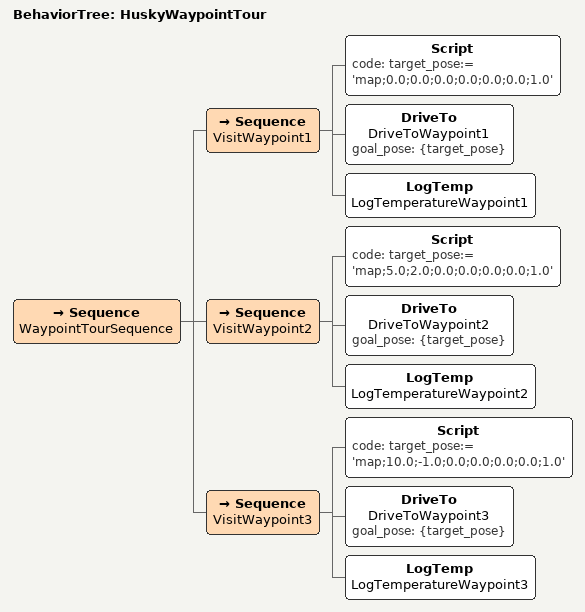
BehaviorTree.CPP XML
<?xml version="1.0"?>
<root BTCPP_format="4">
  <!--
    Husky Waypoint Tour Behavior Tree
    Visits each waypoint sequentially, driving to the pose and logging
    the temperature reading at every stop using available actions.
  -->

  <BehaviorTree ID="HuskyWaypointTour">
    <Sequence name="WaypointTourSequence">

      <!-- Visit waypoint 1 -->
      <Sequence name="VisitWaypoint1">
        <Script code="target_pose:= 'map;0.0;0.0;0.0;0.0;0.0;0.0;1.0'" />
        <DriveTo
          name="DriveToWaypoint1"
          goal_pose="{target_pose}"
        />
        <LogTemp
          name="LogTemperatureWaypoint1"
        />
      </Sequence>

      <!-- Visit waypoint 2 -->
      <Sequence name="VisitWaypoint2">
        <Script code="target_pose:= 'map;5.0;2.0;0.0;0.0;0.0;0.0;1.0'" />
        <DriveTo
          name="DriveToWaypoint2"
          goal_pose="{target_pose}"
        />
        <LogTemp
          name="LogTemperatureWaypoint2"
        />
      </Sequence>

      <!-- Visit waypoint 3 -->
      <Sequence name="VisitWaypoint3">
        <Script code="target_pose:= 'map;10.0;-1.0;0.0;0.0;0.0;0.0;1.0'" />
        <DriveTo
          name="DriveToWaypoint3"
          goal_pose="{target_pose}"
        />
        <LogTemp
          name="LogTemperatureWaypoint3"
        />
      </Sequence>

    </Sequence>
  </BehaviorTree>

</root>
